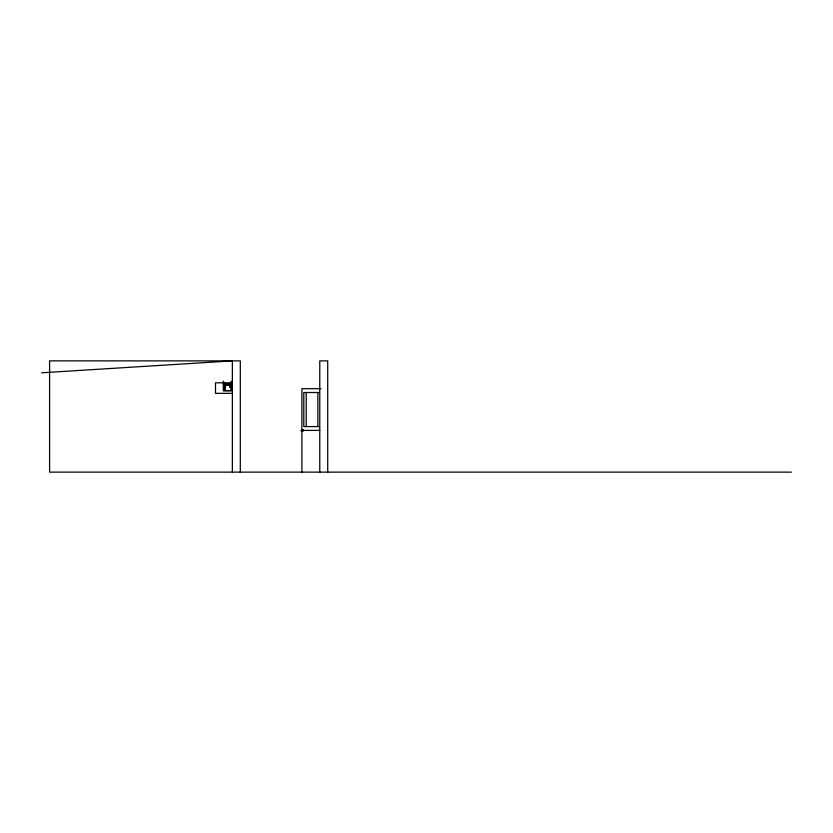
<?xml version="1.0" encoding="UTF-8"?>
<svg xmlns="http://www.w3.org/2000/svg" width="833" height="833" viewBox="0 0 833 833"><rect width="100%" height="100%" fill="white"/><g stroke="black" fill="none" stroke-linecap="round" stroke-linejoin="round"><path stroke-width="1.25" d="M301.213 430.401C302.296 427.225 302.296 433.587 301.213 430.401L319.768 430.401M302.441 429.693L303.306 430.401L302.441 431.119M41.65 372.799L232.355 360.876L232.355 472.124M229.783 385.356L229.887 385.356A7.518 5.31 0 0 1 230.533 385.356L230.429 385.398A7.518 5.31 0 0 1 229.783 385.367L229.887 385.408M224.421 385.908L224.483 385.898A7.518 5.31 0 0 1 225.129 385.908L225.087 385.908A9.444 6.674 0 0 1 224.483 385.908L224.483 385.533A7.518 5.31 0 0 1 225.129 385.533L225.087 385.575A7.518 5.31 0 0 1 224.379 385.544A7.518 5.31 0 0 1 225.025 385.585L225.129 385.544A7.518 5.31 0 0 1 224.483 385.585M229.783 385.731A7.518 5.31 0 0 0 230.429 385.731L230.491 385.762A7.518 5.31 0 0 0 229.887 385.721L229.783 385.585A7.518 5.31 0 0 1 230.429 385.585L230.533 385.585A7.518 5.31 0 0 1 229.887 385.585M225.129 386.096L225.087 386.096A7.518 5.31 0 0 1 224.379 386.096L224.483 386.085M229.887 385.898L229.887 385.96A7.518 5.31 0 0 1 230.533 385.908L230.429 385.939M229.887 386.085L229.783 386.085A7.518 5.31 0 0 0 230.429 386.096L230.533 386.096M229.783 386.273L229.887 386.262A7.518 5.31 0 0 1 230.533 386.273L230.429 386.304A7.518 5.31 0 0 1 229.783 386.273L229.887 386.325M230.491 386.46L230.429 386.46A7.518 5.31 0 0 1 229.783 386.46L229.887 386.45A7.518 5.31 0 0 1 230.533 386.45L230.429 386.491M229.783 386.637L229.887 386.627A7.518 5.31 0 0 1 230.533 386.637L230.429 386.679A7.518 5.31 0 0 1 229.783 386.637L229.887 386.689M225.087 387.741L225.087 387.73A7.08 5.008 0 0 0 224.379 387.73L224.483 387.782A9.444 6.674 0 0 0 225.025 387.741L225.087 387.772A7.518 5.31 0 0 0 224.379 387.772M225.129 388.834L225.087 388.834A7.518 5.31 0 0 1 224.379 388.834L224.483 388.824M224.379 389.011L224.483 389.011A7.518 5.31 0 0 1 225.129 389.011L225.087 389.021M223.379 381.295L223.577 390.604L231.126 390.604L231.324 381.295L231.324 390.75L223.379 390.75L223.577 381.368M232.355 382.805L215.508 382.805L215.508 393.343L232.355 393.343M223.379 384.065L231.324 384.065M223.379 384.169L231.324 384.2M223.577 385.065L231.324 385.117M223.379 385.262L231.324 385.262M320.892 388.688L301.89 388.688L301.89 472.124M318.987 392.51L303.795 392.51L303.795 426.579L318.987 426.579M791.35 472.124L49.595 472.124L49.595 360.876L240.3 360.876L240.3 472.124M230.429 386.856L230.533 386.856A7.518 5.31 0 0 1 229.887 386.866L229.887 386.814A7.518 5.31 0 0 1 230.533 386.814M224.421 387.959L224.483 387.97A7.518 5.31 0 0 0 225.129 387.959L225.087 387.959M224.421 390.115L224.483 390.156A7.518 5.31 0 0 0 225.129 390.156L225.087 390.146A7.518 5.31 0 0 0 224.379 390.146L224.379 390.115A6.445 4.561 0 0 1 225.129 390.104L225.087 390.115A9.444 6.674 0 0 1 224.483 390.115M327.713 472.124L327.713 360.876L319.768 360.876L319.768 472.124M317.852 392.51L317.852 426.579M306.211 392.51L306.211 426.579M302.827 430.224C303.181 432.785 303.941 428.485 302.827 430.224M225.129 385.731L225.087 385.731A7.518 5.31 0 0 0 224.379 385.762L224.421 385.773A7.518 5.31 0 0 0 225.025 385.731L225.129 385.762A7.518 5.31 0 0 1 224.483 385.773A7.518 5.31 0 0 1 225.129 385.721M224.421 387.001L224.379 387.001A7.518 5.31 0 0 0 225.025 387.001L225.129 387.001A7.518 5.31 0 0 0 224.483 387.001L224.421 387.001M229.825 387.001L229.783 387.001A7.518 5.31 0 0 0 230.429 387.001L230.533 387.001A7.518 5.31 0 0 0 229.887 387.001L229.887 387.001M229.825 387.178L229.783 387.178A7.518 5.31 0 0 0 230.429 387.189L230.533 387.189A7.518 5.31 0 0 0 229.887 387.178L229.887 387.178M224.421 387.907L224.379 387.918A7.518 5.31 0 0 0 225.025 387.918L225.129 387.918A7.518 5.31 0 0 0 224.483 387.918L224.421 387.907M224.421 388.095L224.483 388.147A7.518 5.31 0 0 0 225.129 388.147L225.087 388.105A7.518 5.31 0 0 0 224.379 388.136L224.483 388.095A7.518 5.31 0 0 1 225.129 388.095L225.087 388.136A7.518 5.31 0 0 1 224.379 388.105M224.421 388.282L224.379 388.282A7.518 5.31 0 0 0 225.025 388.282L225.129 388.282A7.518 5.31 0 0 0 224.483 388.282L224.421 388.282M224.421 388.459L224.379 388.459A7.518 5.31 0 0 0 225.025 388.47L225.129 388.47A7.08 5.008 0 0 0 224.421 388.459M224.421 389.188L224.379 389.198A7.518 5.31 0 0 0 225.025 389.198L225.129 389.198A7.518 5.31 0 0 0 224.483 389.188L224.421 389.188M229.887 385.221L229.783 385.221A7.518 5.31 0 0 1 230.429 385.21L230.533 385.221A7.518 5.31 0 0 1 229.887 385.221M224.483 385.221L224.421 385.221A7.518 5.31 0 0 1 225.025 385.21L225.129 385.221A7.518 5.31 0 0 1 224.483 385.221M224.483 385.408L224.421 385.408A7.518 5.31 0 0 1 225.025 385.398L225.129 385.398A7.518 5.31 0 0 1 224.483 385.408M224.483 388.876L224.421 388.876A7.518 5.31 0 0 1 225.025 388.865L225.129 388.865A7.518 5.31 0 0 1 224.483 388.876"/></g></svg>
